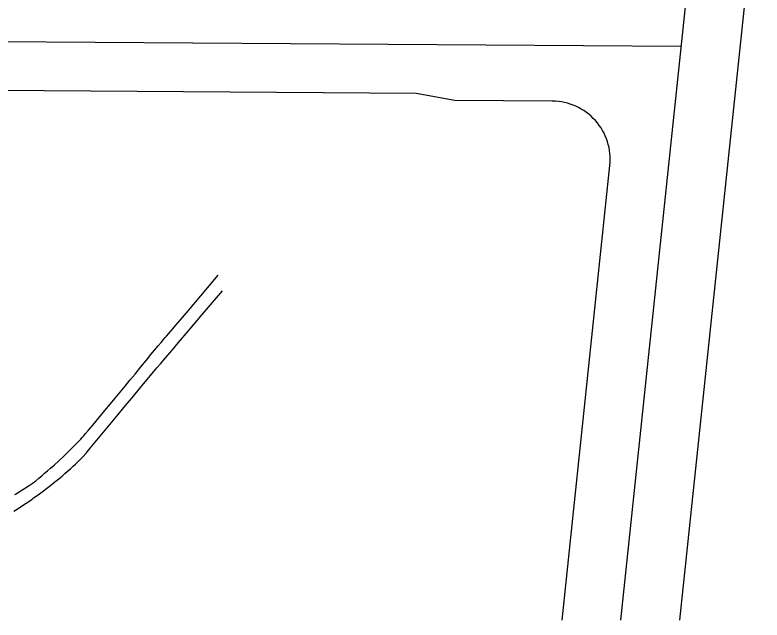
# Model space of a CAD drawing. Extents: x 36720 to 38202, y 58806 to 59830.
# Drawn here: x 37818.8 to 38202.4, y 58934 to 59244.8 of the extents above; entities that cross this region are included whole.
import ezdxf

# ---------------------------------------------------------------- set-up
doc = ezdxf.new("R2010")
doc.units = 0
doc.header["$LTSCALE"] = 1000
doc.linetypes.add('CENTER', pattern=[50.8, 31.75, -6.35, 6.35, -6.35])
for name, color, linetype in [('Axis', 6, 'CONTINUOUS'), ('DL_道路红线_干道网_', 6, 'CONTINUOUS'), ('规划路边线', 6, 'CONTINUOUS')]:
    doc.layers.add(name, color=color, linetype=linetype)

# ---------------------------------------------------------------- blocks, each defined once
blk = doc.blocks.new('w1212')
at = {"layer": 'Axis', "color": 1, "linetype": 'CENTER', "ltscale": 0.1}
blk.add_line((36214.86, 59228.6), (35748.74, 59231.78), dxfattribs=at)
at = {"layer": 'Axis', "color": 4, "ltscale": 0.1}
blk.add_lwpolyline([(36183.82, 58934.01), (36226.44, 59338.54)], dxfattribs=at)
at = {"layer": 'DL_道路红线_干道网_', "color": 4}
for points in [[(35904.69, 59025, 5006.88), (35905.67, 59026.06, 3089.57), (35906.51, 59026.98, 1682.77), (35907.27, 59027.82, 696.85), (35908.02, 59028.68, 14.75), (35908.96, 59029.77, -470.28), (35910.44, 59031.53, -716.1), (35912.64, 59034.16, -726.06), (35915.71, 59037.83, -518.9), (35918.92, 59041.68, -264.56), (35921.69, 59045.01, -97.33), (35924.23, 59048.06, -8.72), (35926.78, 59051.14, 14.88), (35929.31, 59054.2, 14.89), (35931.76, 59057.18, 14.89), (35934.36, 59060.36, 14.89), (35937.32, 59064, 14.89), (35940.2, 59067.54, 14.88), (35942.52, 59070.38, 14.88), (35944.45, 59072.71, 14.89), (35946.19, 59074.79, 14.89), (35947.73, 59076.62, 14.9), (35948.95, 59078.04, 14.91), (35949.91, 59079.16, 14.92), (35950.74, 59080.08, 14.93), (35951.57, 59081.01, 14.95), (35952.56, 59082.14, 14.96), (35953.8, 59083.59, 14.96), (35955.4, 59085.47, 14.97), (35957.75, 59088.24, 14.98), (35961.81, 59093.07, 14.97), (35968.1, 59100.57, 14.96), (35976.99, 59111.19, 14.95)], [(35924.23, 59037.75, 14.88), (35929.55, 59044.2, 14.87), (35933.55, 59049.05, 14.87), (35936.49, 59052.6, 14.87), (35938.72, 59055.28, 14.87), (35940.61, 59057.54, 14.87), (35942.3, 59059.55, 14.88), (35943.93, 59061.47, 14.88), (35945.64, 59063.49, 14.89), (35947.39, 59065.56, 14.9), (35949.19, 59067.68, 14.91), (35951.21, 59070.05, 14.92), (35953.59, 59072.88, 14.92), (35956.77, 59076.62, 14.93), (35961.72, 59082.47, 14.93), (35969.08, 59091.15, 14.94), (35979.28, 59103.18, 14.94)], [(35885.34, 58998.93, 9999), (35885.94, 58999.38, 9999), (35890.2, 59002.62, 9999), (35893.18, 59004.94, 9999), (35895.24, 59006.6, 9999), (35896.88, 59007.98, 9999), (35898.34, 59009.22, 9999), (35899.73, 59010.43, 9999), (35901.18, 59011.72, 9999), (35902.59, 59012.99, 9999), (35903.83, 59014.15, 9999), (35905.01, 59015.29, 9999), (35906.24, 59016.52, 14.91), (35907.59, 59017.93, 9999), (35909.24, 59019.77, 9999), (35911.37, 59022.24, 9999), (35924.23, 59037.75, 14.88)], [(35872.71, 58998.56, 9999), (35872.98, 58998.71, 9999), (35876.84, 59001.03, 14.77), (35879.45, 59002.74, 9999), (35881.57, 59004.21, 9999), (35883.36, 59005.55, 9999), (35884.99, 59006.88, 9999), (35886.53, 59008.17, 9999), (35887.95, 59009.38, 9999), (35889.4, 59010.61, 9999), (35890.98, 59011.95, 9999), (35892.77, 59013.51, 9999), (35894.99, 59015.54, 9999), (35897.87, 59018.27, 9999), (35904.69, 59025, 5006.88)], [(35872.18, 58989.91, 7346.96), (35872.98, 58990.41, 7502.96), (35873.77, 58990.92, 7658.97), (35874.56, 58991.42, 7814.97), (35875.35, 58991.93, 7970.97), (35876.13, 58992.45, 8126.97), (35876.91, 58992.97, 8282.98), (35877.69, 58993.49, 8438.98), (35878.47, 58994.02, 8594.98), (35879.24, 58994.55, 8750.98), (35880.01, 58995.08, 8906.98), (35880.78, 58995.62, 9062.99), (35881.55, 58996.16, 9218.99), (35882.31, 58996.71, 9374.99), (35883.07, 58997.26, 9530.99), (35883.83, 58997.81, 9687), (35884.59, 58998.37, 9843), (35885.34, 58998.93, 9999)]]:
    blk.add_polyline3d(points, dxfattribs=at)
at = {"layer": '规划路边线', "color": 4, "ltscale": 2}
for p, q in [((36256.34, 59335.98), (36213.99, 58934.01)), ((36078.73, 59204.53), (35790.92, 59206.49)), ((36098.62, 59200.89), (36078.73, 59204.53)), ((36148.61, 59200.55), (36098.62, 59200.89))]:
    blk.add_line(p, q, dxfattribs=at)
at = {"layer": '规划路边线', "color": 4, "ltscale": 0.05}
blk.add_line((36153.66, 58934.01), (36178.25, 59167.41), dxfattribs=at)
at = {"layer": '规划路边线', "color": 4, "ltscale": 2}
blk.add_arc((36148.41, 59170.55), 30, 353.9864, 89.6092, dxfattribs=at)

msp = doc.modelspace()

# ---------------------------------------------------------------- block references
at = {"layer": 'Axis', "linetype": 'CENTER', "ltscale": 0.05}
msp.add_blockref('w1212', (1946.107, 0), dxfattribs=at)

doc.saveas('drawing.dxf')
